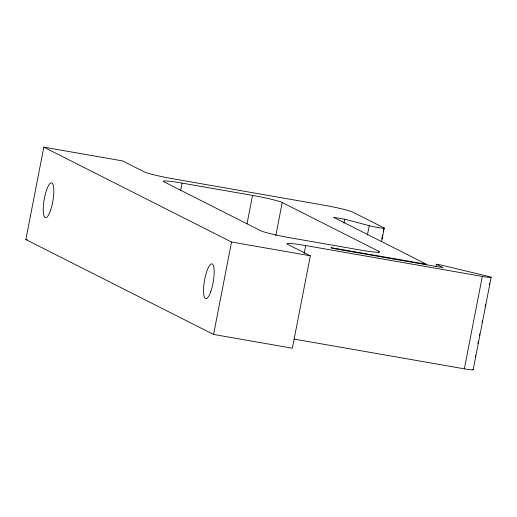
<?xml version="1.0" encoding="UTF-8"?>
<svg xmlns="http://www.w3.org/2000/svg" width="517" height="517" viewBox="0 0 517 517"><rect width="100%" height="100%" fill="white"/><g stroke="black" fill="none" stroke-linecap="round" stroke-linejoin="round"><path stroke-width="0.78" d="M435.902 266.604L436.361 264.239L441.822 265.189L490.827 277.009A11.801 0.866 11 0 1 482.309 276.421L305.67 245.549A25.029 1.835 11 0 0 287.607 244.315L310.329 255.799L292.363 348.212L213.579 334.441L25.85 239.565L43.816 147.151L122.6 160.923L144.191 171.831A25.029 1.835 11 0 0 173.886 178.947L323.099 205.029A25.029 1.835 11 0 1 352.788 212.138L383.976 227.9L383.362 231.06M180.724 190.211L182.107 183.102L252.535 195.413A25.029 1.835 11 0 1 282.224 202.522L378.851 251.352L378.541 252.936M213.579 334.441L231.538 242.027L43.816 147.151M247.01 223.848L252.535 195.413M275.774 235.7L282.224 202.522M304.132 253.446L305.67 245.549M343.96 223.176L344.729 219.227L333.471 217.256L426.648 264.349L330.977 247.63L332.347 248.322L443.218 267.696L436.361 264.239M367.406 235.145L369.248 225.664L344.729 219.227M381.824 238.957L382.593 235.009M381.611 241.542L384.221 228.12M294.07 339.074L464.344 368.841L482.309 276.421M475.317 356.782L475.627 355.205M477.928 343.359L478.231 341.776M479.459 335.455L479.77 333.879M482.07 322.026L482.38 320.45M485.146 306.232L485.45 304.649M489.289 284.906L489.599 283.322M473.184 369.713L491.15 277.299M231.538 242.027L310.329 255.799M25.85 239.565L27.427 239.843M472.861 369.422A11.801 0.866 11 0 1 464.344 368.841M383.976 227.9A8.847 0.646 11 0 1 379.704 227.81A8.847 0.646 11 0 1 369.248 225.664M182.107 183.102A25.029 1.835 11 0 0 164.044 181.868L260.665 230.698A25.029 1.835 11 0 0 290.354 237.807L360.782 250.118A25.029 1.835 11 0 0 378.851 251.352M50.407 210.749A17.701 4.42 -80.1 0 0 51.9 182.953A17.701 4.42 -80.1 0 0 43.292 207.149A17.701 4.42 -80.1 0 0 50.407 210.749M210.729 291.769A17.701 4.42 -80.1 0 0 212.222 263.98A17.701 4.42 -80.1 0 0 203.614 288.169A17.701 4.42 -80.1 0 0 210.729 291.769"/></g></svg>
